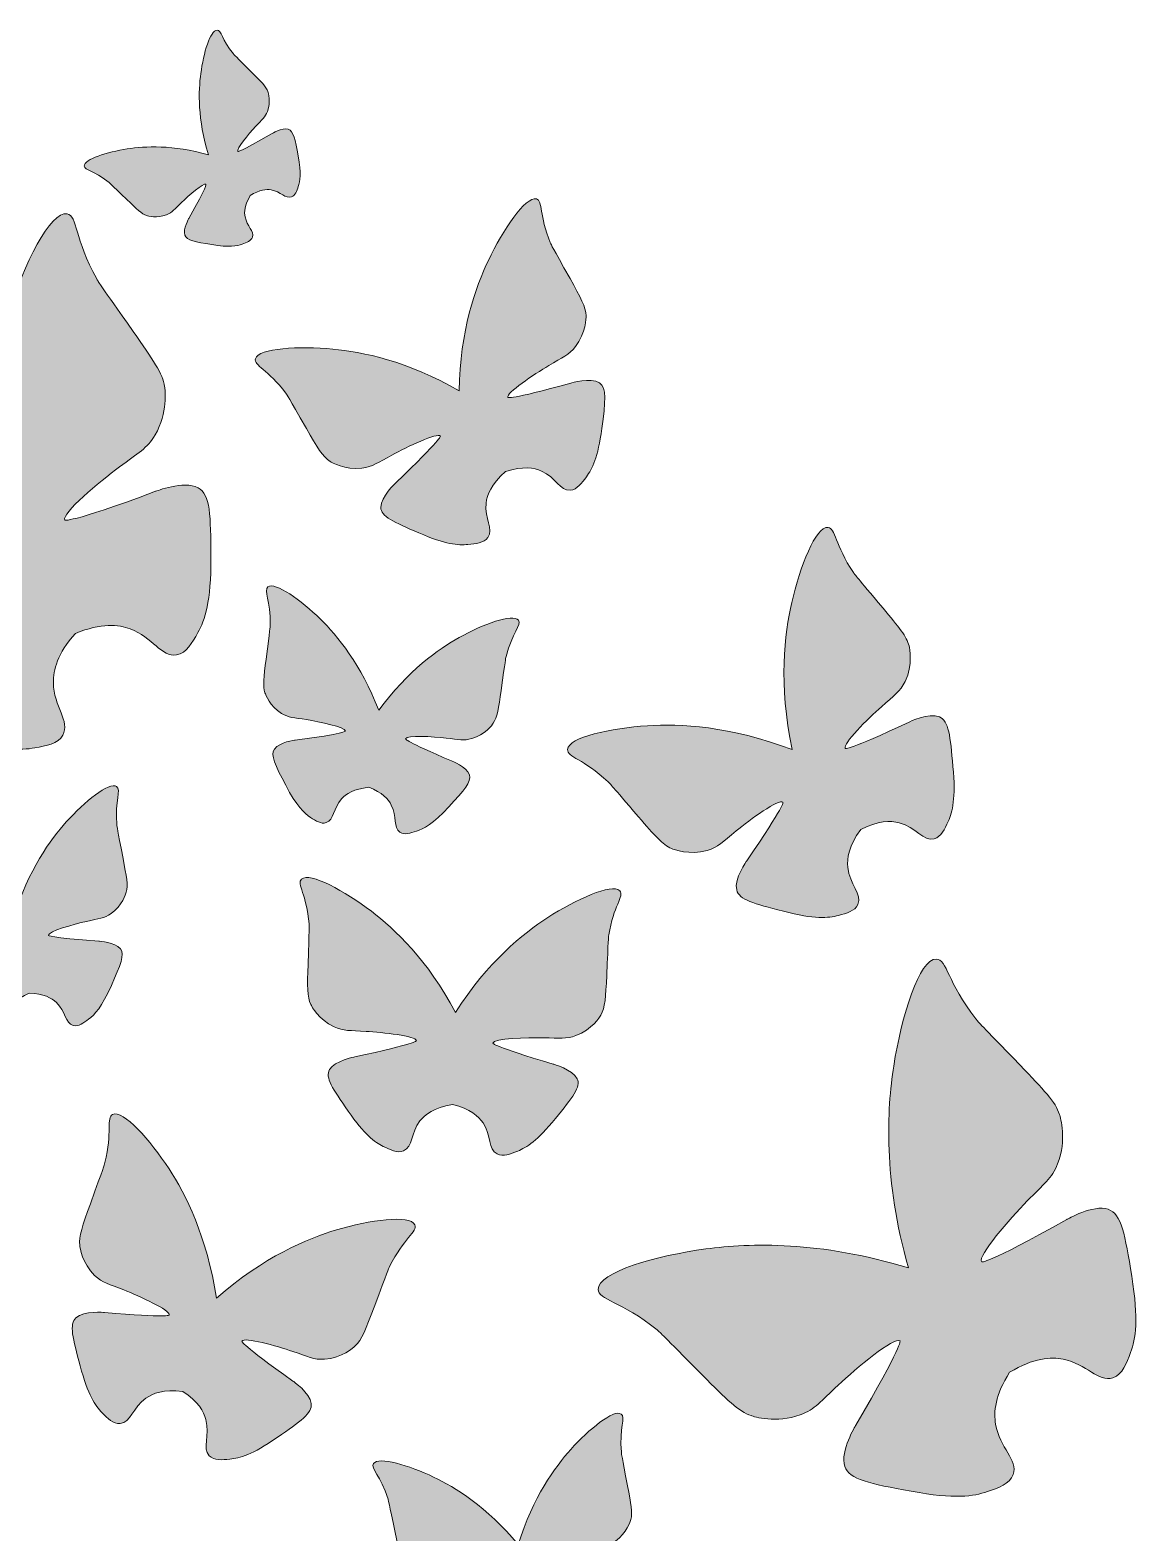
# Model space of a CAD drawing. Header units: inches. Extents: x 190 to 389, y 290 to 496.
# Drawn here: x 322.2 to 387.5, y 397.6 to 486.2 of the extents above; entities that cross this region are included whole.
import ezdxf

# ---------------------------------------------------------------- set-up
doc = ezdxf.new("R2010")
doc.units = ezdxf.units.IN
doc.header["$MEASUREMENT"] = 0
doc.layers.add('Layer 1', color=7, linetype='Continuous')

# ---------------------------------------------------------------- blocks, each defined once
blk = doc.blocks.new('block 5')
at = {"layer": 'Layer 1', "true_color": 0xfcbc38}
h = blk.add_hatch(color=40, dxfattribs=at)
h.dxf.hatch_style = 2
edge = h.paths.add_edge_path()
edge.add_spline(control_points=[(326.767, 477.293), (326.863, 477.217), (326.863, 477.212), (327.863, 476.244), (328.443, 475.683), (328.738, 475.401), (329.034, 475.309), (329.106, 475.286), (329.637, 475.13), (330.2, 475.352), (330.549, 475.49), (330.678, 475.681), (331.081, 476.071), (331.501, 476.477), (332.388, 477.261), (332.525, 477.15), (332.525, 477.15), (332.614, 477.079), (331.519, 475.132), (331.519, 475.132), (331.155, 474.511), (331.278, 474.153), (331.387, 473.837), (331.879, 473.756), (332.862, 473.596), (333.904, 473.425), (334.343, 473.506), (334.668, 473.623), (334.926, 473.716), (335.191, 473.812), (335.268, 474.04), (335.386, 474.39), (334.94, 474.661), (334.83, 475.223), (334.775, 475.505), (334.793, 475.92), (335.14, 476.487), (335.679, 476.835), (336.085, 476.868), (336.371, 476.82), (336.935, 476.725), (337.216, 476.28), (337.563, 476.405), (337.789, 476.487), (337.88, 476.754), (337.968, 477.014), (338.078, 477.341), (338.15, 477.782), (337.959, 478.82), (337.779, 479.8), (337.688, 480.29), (337.371, 480.392), (337.01, 480.508), (336.396, 480.132), (336.396, 480.132), (334.471, 478.998), (334.398, 479.086), (334.398, 479.086), (334.285, 479.221), (335.051, 480.123), (335.448, 480.551), (335.831, 480.963), (336.019, 481.095), (336.15, 481.446), (336.361, 482.014), (336.194, 482.541), (336.17, 482.613), (336.072, 482.907), (335.784, 483.197), (335.211, 483.765), (334.224, 484.745), (334.219, 484.745), (334.141, 484.841), (333.45, 485.686), (333.432, 486.235), (333.179, 486.237), (332.776, 486.241), (332.379, 484.861), (332.22, 483.682), (332.08, 482.64), (332.027, 480.989), (332.67, 478.888), (330.565, 479.482), (328.922, 479.397), (327.887, 479.236), (326.711, 479.054), (325.34, 478.63), (325.351, 478.227), (325.358, 477.974), (325.907, 477.967), (326.767, 477.293)], knot_values=[0, 0, 0, 0, 1, 1, 1, 2, 2, 2, 3, 3, 3, 4, 4, 4, 5, 5, 5, 6, 6, 6, 7, 7, 7, 8, 8, 8, 9, 9, 9, 10, 10, 10, 11, 11, 11, 12, 12, 12, 13, 13, 13, 14, 14, 14, 15, 15, 15, 16, 16, 16, 17, 17, 17, 18, 18, 18, 19, 19, 19, 20, 20, 20, 21, 21, 21, 22, 22, 22, 23, 23, 23, 24, 24, 24, 25, 25, 25, 26, 26, 26, 27, 27, 27, 28, 28, 28, 29, 29, 29, 30, 30, 30, 30], degree=3, periodic=1)
h = blk.add_hatch(color=40, dxfattribs=at)
h.dxf.hatch_style = 2
edge = h.paths.add_edge_path()
edge.add_spline(control_points=[(335.443, 466.867), (335.326, 466.466), (336.198, 466.236), (337.227, 464.835), (337.343, 464.678), (337.34, 464.67), (338.444, 462.753), (339.084, 461.641), (339.412, 461.08), (339.837, 460.817), (339.941, 460.753), (340.707, 460.294), (341.719, 460.417), (342.346, 460.493), (342.648, 460.741), (343.49, 461.191), (344.367, 461.659), (346.178, 462.533), (346.342, 462.304), (346.342, 462.304), (346.447, 462.157), (343.711, 459.545), (343.711, 459.545), (342.815, 458.716), (342.83, 458.106), (342.843, 457.567), (343.587, 457.244), (345.073, 456.598), (346.649, 455.913), (347.391, 455.864), (347.969, 455.917), (348.428, 455.96), (348.899, 456.004), (349.138, 456.33), (349.504, 456.831), (348.93, 457.436), (349.04, 458.36), (349.094, 458.824), (349.335, 459.468), (350.177, 460.217), (351.213, 460.546), (351.878, 460.436), (352.309, 460.245), (353.161, 459.87), (353.383, 459.061), (354, 459.118), (354.402, 459.155), (354.682, 459.537), (354.955, 459.909), (355.298, 460.377), (355.636, 461.039), (355.858, 462.744), (356.068, 464.352), (356.173, 465.155), (355.718, 465.443), (355.201, 465.77), (354.031, 465.427), (354.031, 465.427), (350.385, 464.421), (350.312, 464.587), (350.312, 464.587), (350.2, 464.844), (351.88, 465.95), (352.732, 466.462), (353.551, 466.954), (353.919, 467.086), (354.306, 467.584), (354.931, 468.389), (354.932, 469.283), (354.93, 469.405), (354.923, 469.904), (354.61, 470.475), (353.986, 471.595), (352.908, 473.527), (352.9, 473.529), (352.824, 473.709), (352.151, 475.311), (352.402, 476.178), (351.999, 476.283), (351.359, 476.45), (350.024, 474.448), (349.172, 472.663), (348.42, 471.086), (347.497, 468.52), (347.454, 464.969), (344.398, 466.743), (341.734, 467.268), (340.001, 467.432), (338.032, 467.618), (335.629, 467.501), (335.443, 466.867)], knot_values=[0, 0, 0, 0, 1, 1, 1, 2, 2, 2, 3, 3, 3, 4, 4, 4, 5, 5, 5, 6, 6, 6, 7, 7, 7, 8, 8, 8, 9, 9, 9, 10, 10, 10, 11, 11, 11, 12, 12, 12, 13, 13, 13, 14, 14, 14, 15, 15, 15, 16, 16, 16, 17, 17, 17, 18, 18, 18, 19, 19, 19, 20, 20, 20, 21, 21, 21, 22, 22, 22, 23, 23, 23, 24, 24, 24, 25, 25, 25, 26, 26, 26, 27, 27, 27, 28, 28, 28, 29, 29, 29, 30, 30, 30, 30], degree=3, periodic=1)
h = blk.add_hatch(color=40, dxfattribs=at)
h.dxf.hatch_style = 2
edge = h.paths.add_edge_path()
edge.add_spline(control_points=[(308.273, 460.637), (305.312, 460.704), (301.768, 460.261), (301.621, 459.271), (301.528, 458.647), (302.87, 458.391), (304.681, 456.365), (304.885, 456.137), (304.882, 456.124), (306.909, 453.318), (308.085, 451.69), (308.686, 450.869), (309.37, 450.515), (309.538, 450.428), (310.769, 449.813), (312.246, 450.112), (313.161, 450.297), (313.559, 450.709), (314.718, 451.489), (315.925, 452.3), (318.438, 453.834), (318.726, 453.503), (318.726, 453.503), (318.913, 453.289), (315.38, 448.999), (315.38, 448.999), (314.218, 447.635), (314.364, 446.704), (314.493, 445.883), (315.662, 445.471), (318, 444.648), (320.478, 443.775), (321.59, 443.781), (322.436, 443.927), (323.11, 444.043), (323.801, 444.161), (324.088, 444.686), (324.53, 445.491), (323.547, 446.352), (323.531, 447.776), (323.523, 448.497), (323.762, 449.483), (324.826, 450.672), (326.354, 451.307), (327.383, 451.19), (328.054, 450.946), (329.392, 450.458), (329.887, 449.255), (330.793, 449.41), (331.382, 449.511), (331.72, 450.125), (332.049, 450.724), (332.464, 451.476), (332.832, 452.525), (332.816, 455.153), (332.802, 457.631), (332.794, 458.87), (332.06, 459.26), (331.228, 459.702), (329.559, 459.05), (329.559, 459.05), (324.35, 457.111), (324.209, 457.357), (324.209, 457.357), (323.99, 457.738), (326.26, 459.612), (327.421, 460.488), (328.537, 461.329), (329.056, 461.571), (329.53, 462.375), (330.295, 463.673), (330.115, 465.038), (330.088, 465.225), (329.976, 465.987), (329.397, 466.824), (328.242, 468.466), (326.251, 471.298), (326.238, 471.3), (326.089, 471.567), (324.765, 473.94), (324.961, 475.292), (324.341, 475.408), (323.357, 475.593), (321.782, 472.387), (320.879, 469.567), (320.084, 467.083), (319.238, 463.078), (319.883, 457.675), (314.966, 460.068), (310.888, 460.577), (308.273, 460.637)], knot_values=[0, 0, 0, 0, 1, 1, 1, 2, 2, 2, 3, 3, 3, 4, 4, 4, 5, 5, 5, 6, 6, 6, 7, 7, 7, 8, 8, 8, 9, 9, 9, 10, 10, 10, 11, 11, 11, 12, 12, 12, 13, 13, 13, 14, 14, 14, 15, 15, 15, 16, 16, 16, 17, 17, 17, 18, 18, 18, 19, 19, 19, 20, 20, 20, 21, 21, 21, 22, 22, 22, 23, 23, 23, 24, 24, 24, 25, 25, 25, 26, 26, 26, 27, 27, 27, 28, 28, 28, 29, 29, 29, 30, 30, 30, 30], degree=3, periodic=1)
h = blk.add_hatch(color=40, dxfattribs=at)
h.dxf.hatch_style = 2
edge = h.paths.add_edge_path()
edge.add_spline(control_points=[(353.84, 443.834), (353.812, 443.378), (354.795, 443.276), (356.227, 441.926), (356.388, 441.775), (356.387, 441.766), (358.023, 439.866), (358.971, 438.764), (359.456, 438.209), (359.971, 437.996), (360.097, 437.944), (361.024, 437.576), (362.071, 437.883), (362.719, 438.073), (362.981, 438.395), (363.769, 439.029), (364.59, 439.689), (366.308, 440.951), (366.536, 440.73), (366.536, 440.73), (366.684, 440.587), (364.401, 437.273), (364.401, 437.273), (363.647, 436.218), (363.809, 435.555), (363.953, 434.971), (364.822, 434.746), (366.559, 434.297), (368.402, 433.82), (369.203, 433.893), (369.805, 434.051), (370.283, 434.176), (370.775, 434.304), (370.95, 434.7), (371.219, 435.309), (370.462, 435.869), (370.357, 436.895), (370.304, 437.409), (370.404, 438.152), (371.121, 439.113), (372.144, 439.649), (372.878, 439.642), (373.383, 439.509), (374.38, 439.245), (374.81, 438.403), (375.454, 438.57), (375.873, 438.68), (376.079, 439.144), (376.279, 439.596), (376.531, 440.164), (376.732, 440.944), (376.559, 442.838), (376.395, 444.626), (376.313, 445.519), (375.759, 445.755), (375.132, 446.022), (373.968, 445.448), (373.968, 445.448), (370.33, 443.728), (370.213, 443.896), (370.213, 443.897), (370.032, 444.158), (371.554, 445.65), (372.337, 446.354), (373.09, 447.03), (373.45, 447.236), (373.742, 447.845), (374.213, 448.83), (373.999, 449.803), (373.968, 449.936), (373.841, 450.479), (373.371, 451.046), (372.436, 452.16), (370.825, 454.08), (370.815, 454.081), (370.692, 454.264), (369.59, 455.894), (369.647, 456.882), (369.193, 456.927), (368.472, 456.999), (367.533, 454.59), (367.056, 452.499), (366.635, 450.652), (366.27, 447.699), (367.079, 443.823), (363.4, 445.233), (360.439, 445.348), (358.554, 445.23), (356.414, 445.096), (353.885, 444.557), (353.84, 443.834)], knot_values=[0, 0, 0, 0, 1, 1, 1, 2, 2, 2, 3, 3, 3, 4, 4, 4, 5, 5, 5, 6, 6, 6, 7, 7, 7, 8, 8, 8, 9, 9, 9, 10, 10, 10, 11, 11, 11, 12, 12, 12, 13, 13, 13, 14, 14, 14, 15, 15, 15, 16, 16, 16, 17, 17, 17, 18, 18, 18, 19, 19, 19, 20, 20, 20, 21, 21, 21, 22, 22, 22, 23, 23, 23, 24, 24, 24, 25, 25, 25, 26, 26, 26, 27, 27, 27, 28, 28, 28, 29, 29, 29, 30, 30, 30, 30], degree=3, periodic=1)
h = blk.add_hatch(color=40, dxfattribs=at)
h.dxf.hatch_style = 2
edge = h.paths.add_edge_path()
edge.add_spline(control_points=[(336.004, 447.167), (336.038, 447.072), (336.293, 446.382), (336.978, 445.959), (337.402, 445.698), (337.708, 445.713), (338.445, 445.593), (339.212, 445.469), (340.752, 445.149), (340.743, 444.915), (340.743, 444.914), (340.738, 444.763), (337.793, 444.381), (337.793, 444.381), (336.842, 444.273), (336.559, 443.857), (336.309, 443.49), (336.615, 442.902), (337.226, 441.728), (337.873, 440.482), (338.309, 440.079), (338.692, 439.826), (338.997, 439.625), (339.309, 439.419), (339.613, 439.519), (340.08, 439.671), (340.014, 440.363), (340.524, 440.927), (340.78, 441.21), (341.238, 441.521), (342.118, 441.602), (342.917, 441.305), (343.276, 440.899), (343.451, 440.556), (343.799, 439.88), (343.549, 439.228), (343.958, 438.957), (344.225, 438.781), (344.581, 438.897), (344.928, 439.011), (345.364, 439.153), (345.891, 439.427), (346.845, 440.457), (347.744, 441.429), (348.194, 441.914), (348.05, 442.335), (347.887, 442.811), (346.998, 443.166), (346.998, 443.166), (344.26, 444.313), (344.294, 444.46), (344.294, 444.46), (344.348, 444.689), (345.918, 444.59), (346.69, 444.507), (347.432, 444.428), (347.723, 444.333), (348.201, 444.473), (348.974, 444.7), (349.402, 445.297), (349.46, 445.38), (349.695, 445.718), (349.774, 446.256), (349.924, 447.318), (350.182, 449.149), (350.178, 449.154), (350.217, 449.313), (350.568, 450.722), (351.138, 451.177), (350.939, 451.449), (350.623, 451.88), (348.838, 451.206), (347.456, 450.436), (346.235, 449.756), (344.435, 448.499), (342.708, 446.143), (341.666, 448.857), (340.268, 450.538), (339.274, 451.514), (338.144, 452.621), (336.601, 453.743), (336.181, 453.411), (335.918, 453.201), (336.347, 452.611), (336.313, 451.16), (336.309, 450.997), (336.304, 450.993), (336.069, 449.158), (335.932, 448.095), (335.867, 447.555), (336.004, 447.167)], knot_values=[0, 0, 0, 0, 1, 1, 1, 2, 2, 2, 3, 3, 3, 4, 4, 4, 5, 5, 5, 6, 6, 6, 7, 7, 7, 8, 8, 8, 9, 9, 9, 10, 10, 10, 11, 11, 11, 12, 12, 12, 13, 13, 13, 14, 14, 14, 15, 15, 15, 16, 16, 16, 17, 17, 17, 18, 18, 18, 19, 19, 19, 20, 20, 20, 21, 21, 21, 22, 22, 22, 23, 23, 23, 24, 24, 24, 25, 25, 25, 26, 26, 26, 27, 27, 27, 28, 28, 28, 29, 29, 29, 30, 30, 30, 30], degree=3, periodic=1)
h = blk.add_hatch(color=40, dxfattribs=at)
h.dxf.hatch_style = 2
edge = h.paths.add_edge_path()
edge.add_spline(control_points=[(327.261, 441.644), (326.822, 441.95), (325.352, 440.734), (324.294, 439.558), (323.359, 438.519), (322.064, 436.746), (321.193, 433.958), (319.328, 436.187), (317.461, 437.325), (316.204, 437.926), (314.777, 438.608), (312.953, 439.169), (312.664, 438.719), (312.483, 438.435), (313.08, 438.016), (313.518, 436.632), (313.567, 436.476), (313.563, 436.47), (313.935, 434.659), (314.151, 433.608), (314.264, 433.077), (314.52, 432.754), (314.582, 432.675), (315.047, 432.105), (315.833, 431.927), (316.319, 431.817), (316.603, 431.931), (317.339, 432.056), (318.104, 432.187), (319.665, 432.383), (319.733, 432.159), (319.733, 432.159), (319.777, 432.014), (317.115, 430.698), (317.115, 430.698), (316.25, 430.288), (316.117, 429.803), (316, 429.374), (316.479, 428.918), (317.438, 428.004), (318.454, 427.036), (318.997, 426.795), (319.441, 426.68), (319.794, 426.589), (320.157, 426.495), (320.412, 426.688), (320.804, 426.983), (320.518, 427.616), (320.818, 428.316), (320.969, 428.666), (321.3, 429.109), (322.107, 429.471), (322.959, 429.449), (323.43, 429.181), (323.707, 428.913), (324.255, 428.386), (324.23, 427.688), (324.705, 427.565), (325.014, 427.485), (325.313, 427.71), (325.605, 427.929), (325.972, 428.205), (326.381, 428.635), (326.95, 429.919), (327.486, 431.13), (327.754, 431.735), (327.482, 432.086), (327.173, 432.483), (326.217, 432.531), (326.217, 432.531), (323.255, 432.729), (323.24, 432.88), (323.24, 432.88), (323.217, 433.113), (324.733, 433.529), (325.491, 433.701), (326.219, 433.866), (326.525, 433.87), (326.932, 434.158), (327.589, 434.623), (327.801, 435.327), (327.828, 435.424), (327.941, 435.819), (327.842, 436.354), (327.64, 437.407), (327.291, 439.224), (327.285, 439.227), (327.271, 439.39), (327.146, 440.837), (327.538, 441.452), (327.261, 441.644)], knot_values=[0, 0, 0, 0, 1, 1, 1, 2, 2, 2, 3, 3, 3, 4, 4, 4, 5, 5, 5, 6, 6, 6, 7, 7, 7, 8, 8, 8, 9, 9, 9, 10, 10, 10, 11, 11, 11, 12, 12, 12, 13, 13, 13, 14, 14, 14, 15, 15, 15, 16, 16, 16, 17, 17, 17, 18, 18, 18, 19, 19, 19, 20, 20, 20, 21, 21, 21, 22, 22, 22, 23, 23, 23, 24, 24, 24, 25, 25, 25, 26, 26, 26, 27, 27, 27, 28, 28, 28, 29, 29, 29, 30, 30, 30, 30], degree=3, periodic=1)
h = blk.add_hatch(color=40, dxfattribs=at)
h.dxf.hatch_style = 2
edge = h.paths.add_edge_path()
edge.add_spline(control_points=[(352.435, 426.841), (353.376, 426.828), (353.753, 426.747), (354.335, 426.966), (355.276, 427.318), (355.74, 428.071), (355.803, 428.175), (356.055, 428.599), (356.089, 429.242), (356.147, 430.512), (356.247, 432.701), (356.24, 432.707), (356.27, 432.898), (356.537, 434.599), (357.197, 435.2), (356.914, 435.498), (356.464, 435.972), (354.308, 434.981), (352.668, 433.921), (351.22, 432.984), (349.117, 431.303), (347.239, 428.333), (345.6, 431.42), (343.64, 433.251), (342.273, 434.292), (340.721, 435.475), (338.647, 436.629), (338.162, 436.191), (337.857, 435.915), (338.468, 435.266), (338.603, 433.549), (338.618, 433.356), (338.612, 433.351), (338.542, 431.161), (338.502, 429.891), (338.486, 429.246), (338.706, 428.804), (338.759, 428.695), (339.164, 427.91), (340.075, 427.486), (340.639, 427.224), (341.021, 427.275), (341.96, 427.215), (342.937, 427.153), (344.908, 426.945), (344.926, 426.667), (344.926, 426.667), (344.938, 426.488), (341.291, 425.713), (341.291, 425.713), (340.111, 425.482), (339.807, 424.959), (339.539, 424.499), (339.994, 423.839), (340.904, 422.52), (341.869, 421.122), (342.465, 420.693), (342.977, 420.437), (343.384, 420.234), (343.801, 420.025), (344.17, 420.176), (344.737, 420.407), (344.569, 421.216), (345.141, 421.938), (345.427, 422.3), (345.962, 422.717), (347.057, 422.91), (348.095, 422.647), (348.595, 422.207), (348.857, 421.822), (349.376, 421.062), (349.143, 420.265), (349.689, 419.991), (350.045, 419.813), (350.478, 419.989), (350.899, 420.161), (351.429, 420.376), (352.056, 420.758), (353.126, 422.078), (354.135, 423.324), (354.64, 423.946), (354.408, 424.426), (354.145, 424.97), (352.986, 425.291), (352.986, 425.291), (349.41, 426.344), (349.436, 426.521), (349.436, 426.521), (349.475, 426.797), (351.456, 426.853), (352.435, 426.841)], knot_values=[0, 0, 0, 0, 1, 1, 1, 2, 2, 2, 3, 3, 3, 4, 4, 4, 5, 5, 5, 6, 6, 6, 7, 7, 7, 8, 8, 8, 9, 9, 9, 10, 10, 10, 11, 11, 11, 12, 12, 12, 13, 13, 13, 14, 14, 14, 15, 15, 15, 16, 16, 16, 17, 17, 17, 18, 18, 18, 19, 19, 19, 20, 20, 20, 21, 21, 21, 22, 22, 22, 23, 23, 23, 24, 24, 24, 25, 25, 25, 26, 26, 26, 27, 27, 27, 28, 28, 28, 29, 29, 29, 30, 30, 30, 30], degree=3, periodic=1)
h = blk.add_hatch(color=40, dxfattribs=at)
h.dxf.hatch_style = 2
edge = h.paths.add_edge_path()
edge.add_spline(control_points=[(375.578, 431.48), (374.577, 431.509), (373.519, 428.098), (373.065, 425.172), (372.666, 422.595), (372.452, 418.507), (373.929, 413.27), (368.699, 414.87), (364.592, 414.739), (361.999, 414.392), (359.064, 413.999), (355.631, 413.011), (355.64, 412.009), (355.646, 411.379), (357.011, 411.334), (359.115, 409.614), (359.352, 409.42), (359.351, 409.408), (361.789, 406.95), (363.203, 405.525), (363.925, 404.807), (364.655, 404.564), (364.834, 404.504), (366.146, 404.087), (367.559, 404.612), (368.434, 404.937), (368.763, 405.406), (369.787, 406.357), (370.853, 407.346), (373.097, 409.251), (373.434, 408.969), (373.434, 408.969), (373.651, 408.787), (370.828, 403.999), (370.828, 403.999), (369.892, 402.471), (370.181, 401.574), (370.436, 400.783), (371.654, 400.558), (374.092, 400.108), (376.676, 399.631), (377.773, 399.81), (378.587, 400.085), (379.234, 400.304), (379.898, 400.529), (380.101, 401.092), (380.412, 401.956), (379.307, 402.654), (379.07, 404.058), (378.95, 404.768), (379.033, 405.78), (379.899, 407.12), (381.31, 407.984), (382.345, 408.029), (383.045, 407.892), (384.443, 407.618), (385.119, 406.506), (385.99, 406.8), (386.556, 406.991), (386.795, 407.651), (387.027, 408.293), (387.319, 409.101), (387.52, 410.194), (387.096, 412.788), (386.697, 415.234), (386.497, 416.457), (385.711, 416.728), (384.821, 417.035), (383.274, 416.131), (383.274, 416.131), (378.429, 413.407), (378.251, 413.628), (378.251, 413.628), (377.976, 413.97), (379.928, 416.174), (380.938, 417.219), (381.91, 418.224), (382.385, 418.544), (382.728, 419.411), (383.283, 420.813), (382.892, 422.133), (382.836, 422.314), (382.608, 423.049), (381.905, 423.785), (380.51, 425.228), (378.103, 427.717), (378.09, 427.716), (377.902, 427.957), (376.225, 430.096), (376.208, 431.462), (375.578, 431.48)], knot_values=[0, 0, 0, 0, 1, 1, 1, 2, 2, 2, 3, 3, 3, 4, 4, 4, 5, 5, 5, 6, 6, 6, 7, 7, 7, 8, 8, 8, 9, 9, 9, 10, 10, 10, 11, 11, 11, 12, 12, 12, 13, 13, 13, 14, 14, 14, 15, 15, 15, 16, 16, 16, 17, 17, 17, 18, 18, 18, 19, 19, 19, 20, 20, 20, 21, 21, 21, 22, 22, 22, 23, 23, 23, 24, 24, 24, 25, 25, 25, 26, 26, 26, 27, 27, 27, 28, 28, 28, 29, 29, 29, 30, 30, 30, 30], degree=3, periodic=1)
h = blk.add_hatch(color=40, dxfattribs=at)
h.dxf.hatch_style = 2
edge = h.paths.add_edge_path()
edge.add_spline(control_points=[(330.347, 419.104), (329.247, 420.792), (327.637, 422.613), (327.024, 422.314), (326.638, 422.127), (327.01, 421.275), (326.568, 419.48), (326.519, 419.277), (326.511, 419.274), (325.713, 417.058), (325.251, 415.773), (325.021, 415.119), (325.085, 414.6), (325.101, 414.472), (325.228, 413.544), (325.964, 412.83), (326.419, 412.388), (326.803, 412.322), (327.687, 411.971), (328.606, 411.605), (330.433, 410.784), (330.357, 410.494), (330.357, 410.494), (330.309, 410.307), (326.543, 410.642), (326.543, 410.642), (325.33, 410.771), (324.864, 410.331), (324.452, 409.943), (324.67, 409.129), (325.106, 407.5), (325.569, 405.773), (325.999, 405.151), (326.406, 404.732), (326.73, 404.399), (327.062, 404.056), (327.467, 404.096), (328.089, 404.157), (328.198, 405.036), (328.988, 405.596), (329.384, 405.877), (330.038, 406.139), (331.155, 405.997), (332.067, 405.408), (332.401, 404.804), (332.525, 404.33), (332.771, 403.393), (332.281, 402.651), (332.715, 402.202), (332.999, 401.91), (333.473, 401.956), (333.936, 402.001), (334.518, 402.058), (335.248, 402.254), (336.717, 403.272), (338.103, 404.233), (338.796, 404.713), (338.733, 405.275), (338.661, 405.912), (337.654, 406.598), (337.654, 406.598), (334.564, 408.778), (334.648, 408.952), (334.648, 408.952), (334.778, 409.221), (336.703, 408.667), (337.64, 408.351), (338.541, 408.048), (338.876, 407.849), (339.51, 407.892), (340.533, 407.961), (341.23, 408.587), (341.324, 408.674), (341.709, 409.029), (341.956, 409.676), (342.435, 410.955), (343.26, 413.161), (343.256, 413.169), (343.349, 413.355), (344.172, 415.011), (345.007, 415.42), (344.834, 415.812), (344.559, 416.436), (342.154, 416.089), (340.224, 415.512), (338.518, 415.003), (335.934, 413.936), (333.139, 411.481), (332.59, 415.142), (331.315, 417.618), (330.347, 419.104)], knot_values=[0, 0, 0, 0, 1, 1, 1, 2, 2, 2, 3, 3, 3, 4, 4, 4, 5, 5, 5, 6, 6, 6, 7, 7, 7, 8, 8, 8, 9, 9, 9, 10, 10, 10, 11, 11, 11, 12, 12, 12, 13, 13, 13, 14, 14, 14, 15, 15, 15, 16, 16, 16, 17, 17, 17, 18, 18, 18, 19, 19, 19, 20, 20, 20, 21, 21, 21, 22, 22, 22, 23, 23, 23, 24, 24, 24, 25, 25, 25, 26, 26, 26, 27, 27, 27, 28, 28, 28, 29, 29, 29, 30, 30, 30, 30], degree=3, periodic=1)
h = blk.add_hatch(color=40, dxfattribs=at)
h.dxf.hatch_style = 2
edge = h.paths.add_edge_path()
edge.add_spline(control_points=[(355.231, 396.717), (355.959, 396.882), (356.265, 396.886), (356.672, 397.174), (357.329, 397.639), (357.541, 398.343), (357.568, 398.44), (357.681, 398.836), (357.582, 399.37), (357.38, 400.423), (357.031, 402.24), (357.025, 402.243), (357.011, 402.406), (356.886, 403.853), (357.278, 404.468), (357.001, 404.66), (356.562, 404.966), (355.092, 403.75), (354.034, 402.574), (353.099, 401.535), (351.804, 399.762), (350.933, 396.974), (349.068, 399.204), (347.201, 400.341), (345.944, 400.942), (344.517, 401.624), (342.693, 402.185), (342.404, 401.735), (342.222, 401.451), (342.82, 401.032), (343.258, 399.648), (343.307, 399.492), (343.303, 399.487), (343.675, 397.675), (343.891, 396.625), (344.004, 396.093), (344.26, 395.77), (344.323, 395.691), (344.787, 395.121), (345.573, 394.943), (346.059, 394.833), (346.343, 394.947), (347.079, 395.072), (347.844, 395.203), (349.405, 395.399), (349.473, 395.175), (349.473, 395.175), (349.517, 395.03), (346.855, 393.714), (346.855, 393.714), (345.99, 393.304), (345.857, 392.819), (345.74, 392.39), (346.219, 391.934), (347.178, 391.02), (348.194, 390.052), (348.737, 389.811), (349.181, 389.696), (349.534, 389.605), (349.897, 389.511), (350.152, 389.704), (350.544, 390), (350.258, 390.633), (350.558, 391.332), (350.709, 391.682), (351.04, 392.125), (351.847, 392.487), (352.699, 392.465), (353.17, 392.197), (353.447, 391.93), (353.995, 391.402), (353.97, 390.704), (354.445, 390.581), (354.754, 390.501), (355.053, 390.726), (355.345, 390.945), (355.712, 391.221), (356.121, 391.652), (356.689, 392.935), (357.226, 394.146), (357.494, 394.751), (357.222, 395.102), (356.913, 395.499), (355.957, 395.547), (355.957, 395.547), (352.994, 395.745), (352.98, 395.896), (352.98, 395.896), (352.957, 396.129), (354.474, 396.545), (355.231, 396.717)], knot_values=[0, 0, 0, 0, 1, 1, 1, 2, 2, 2, 3, 3, 3, 4, 4, 4, 5, 5, 5, 6, 6, 6, 7, 7, 7, 8, 8, 8, 9, 9, 9, 10, 10, 10, 11, 11, 11, 12, 12, 12, 13, 13, 13, 14, 14, 14, 15, 15, 15, 16, 16, 16, 17, 17, 17, 18, 18, 18, 19, 19, 19, 20, 20, 20, 21, 21, 21, 22, 22, 22, 23, 23, 23, 24, 24, 24, 25, 25, 25, 26, 26, 26, 27, 27, 27, 28, 28, 28, 29, 29, 29, 30, 30, 30, 30], degree=3, periodic=1)
at = {"layer": 'Layer 1', "lineweight": 0}
for points in [[(326.767, 477.293), (326.863, 477.217), (326.863, 477.212), (327.863, 476.244), (328.443, 475.683), (328.738, 475.401), (329.034, 475.309), (329.106, 475.286), (329.637, 475.13), (330.2, 475.352), (330.549, 475.49), (330.678, 475.681), (331.081, 476.071), (331.501, 476.477), (332.388, 477.261), (332.525, 477.15), (332.525, 477.15), (332.614, 477.079), (331.519, 475.132), (331.519, 475.132), (331.155, 474.511), (331.278, 474.153), (331.387, 473.837), (331.879, 473.756), (332.862, 473.596), (333.904, 473.425), (334.343, 473.506), (334.668, 473.623), (334.926, 473.716), (335.191, 473.812), (335.268, 474.04), (335.386, 474.39), (334.94, 474.661), (334.83, 475.223), (334.775, 475.505), (334.793, 475.92), (335.14, 476.487), (335.679, 476.835), (336.085, 476.868), (336.371, 476.82), (336.935, 476.725), (337.216, 476.28), (337.563, 476.405), (337.789, 476.487), (337.88, 476.754), (337.968, 477.014), (338.078, 477.341), (338.15, 477.782), (337.959, 478.82), (337.779, 479.8), (337.688, 480.29), (337.371, 480.392), (337.01, 480.508), (336.396, 480.132), (336.396, 480.132), (334.471, 478.998), (334.398, 479.086), (334.398, 479.086), (334.285, 479.221), (335.051, 480.123), (335.448, 480.551), (335.831, 480.963), (336.019, 481.095), (336.15, 481.446), (336.361, 482.014), (336.194, 482.541), (336.17, 482.613), (336.072, 482.907), (335.784, 483.197), (335.211, 483.765), (334.224, 484.745), (334.219, 484.745), (334.141, 484.841), (333.45, 485.686), (333.432, 486.235), (333.179, 486.237), (332.776, 486.241), (332.379, 484.861), (332.22, 483.682), (332.08, 482.64), (332.027, 480.989), (332.67, 478.888), (330.565, 479.482), (328.922, 479.397), (327.887, 479.236), (326.711, 479.054), (325.34, 478.63), (325.351, 478.227), (325.358, 477.974), (325.907, 477.967), (326.767, 477.293)], [(335.443, 466.867), (335.326, 466.466), (336.198, 466.236), (337.227, 464.835), (337.343, 464.678), (337.34, 464.67), (338.444, 462.753), (339.084, 461.641), (339.412, 461.08), (339.837, 460.817), (339.941, 460.753), (340.707, 460.294), (341.719, 460.417), (342.346, 460.493), (342.648, 460.741), (343.49, 461.191), (344.367, 461.659), (346.178, 462.533), (346.342, 462.304), (346.342, 462.304), (346.447, 462.157), (343.711, 459.545), (343.711, 459.545), (342.815, 458.716), (342.83, 458.106), (342.843, 457.567), (343.587, 457.244), (345.073, 456.598), (346.649, 455.913), (347.391, 455.864), (347.969, 455.917), (348.428, 455.96), (348.899, 456.004), (349.138, 456.33), (349.504, 456.831), (348.93, 457.436), (349.04, 458.36), (349.094, 458.824), (349.335, 459.468), (350.177, 460.217), (351.213, 460.546), (351.878, 460.436), (352.309, 460.245), (353.161, 459.87), (353.383, 459.061), (354, 459.118), (354.402, 459.155), (354.682, 459.537), (354.955, 459.909), (355.298, 460.377), (355.636, 461.039), (355.858, 462.744), (356.068, 464.352), (356.173, 465.155), (355.718, 465.443), (355.201, 465.77), (354.031, 465.427), (354.031, 465.427), (350.385, 464.421), (350.312, 464.587), (350.312, 464.587), (350.2, 464.844), (351.88, 465.95), (352.732, 466.462), (353.551, 466.954), (353.919, 467.086), (354.306, 467.584), (354.931, 468.389), (354.932, 469.283), (354.93, 469.405), (354.923, 469.904), (354.61, 470.475), (353.986, 471.595), (352.908, 473.527), (352.9, 473.529), (352.824, 473.709), (352.151, 475.311), (352.402, 476.178), (351.999, 476.283), (351.359, 476.45), (350.024, 474.448), (349.172, 472.663), (348.42, 471.086), (347.497, 468.52), (347.454, 464.969), (344.398, 466.743), (341.734, 467.268), (340.001, 467.432), (338.032, 467.618), (335.629, 467.501), (335.443, 466.867)], [(308.273, 460.637), (305.312, 460.704), (301.768, 460.261), (301.621, 459.271), (301.528, 458.647), (302.87, 458.391), (304.681, 456.365), (304.885, 456.137), (304.882, 456.124), (306.909, 453.318), (308.085, 451.69), (308.686, 450.869), (309.37, 450.515), (309.538, 450.428), (310.769, 449.813), (312.246, 450.112), (313.161, 450.297), (313.559, 450.709), (314.718, 451.489), (315.925, 452.3), (318.438, 453.834), (318.726, 453.503), (318.726, 453.503), (318.913, 453.289), (315.38, 448.999), (315.38, 448.999), (314.218, 447.635), (314.364, 446.704), (314.493, 445.883), (315.662, 445.471), (318, 444.648), (320.478, 443.775), (321.59, 443.781), (322.436, 443.927), (323.11, 444.043), (323.801, 444.161), (324.088, 444.686), (324.53, 445.491), (323.547, 446.352), (323.531, 447.776), (323.523, 448.497), (323.762, 449.483), (324.826, 450.672), (326.354, 451.307), (327.383, 451.19), (328.054, 450.946), (329.392, 450.458), (329.887, 449.255), (330.793, 449.41), (331.382, 449.511), (331.72, 450.125), (332.049, 450.724), (332.464, 451.476), (332.832, 452.525), (332.816, 455.153), (332.802, 457.631), (332.794, 458.87), (332.06, 459.26), (331.228, 459.702), (329.559, 459.05), (329.559, 459.05), (324.35, 457.111), (324.209, 457.357), (324.209, 457.357), (323.99, 457.738), (326.26, 459.612), (327.421, 460.488), (328.537, 461.329), (329.056, 461.571), (329.53, 462.375), (330.295, 463.673), (330.115, 465.038), (330.088, 465.225), (329.976, 465.987), (329.397, 466.824), (328.242, 468.466), (326.251, 471.298), (326.238, 471.3), (326.089, 471.567), (324.765, 473.94), (324.961, 475.292), (324.341, 475.408), (323.357, 475.593), (321.782, 472.387), (320.879, 469.567), (320.084, 467.083), (319.238, 463.078), (319.883, 457.675), (314.966, 460.068), (310.888, 460.577), (308.273, 460.637)], [(353.84, 443.834), (353.812, 443.378), (354.795, 443.276), (356.227, 441.926), (356.388, 441.775), (356.387, 441.766), (358.023, 439.866), (358.971, 438.764), (359.456, 438.209), (359.971, 437.996), (360.097, 437.944), (361.024, 437.576), (362.071, 437.883), (362.719, 438.073), (362.981, 438.395), (363.769, 439.029), (364.59, 439.689), (366.308, 440.951), (366.536, 440.73), (366.536, 440.73), (366.684, 440.587), (364.401, 437.273), (364.401, 437.273), (363.647, 436.218), (363.809, 435.555), (363.953, 434.971), (364.822, 434.746), (366.559, 434.297), (368.402, 433.82), (369.203, 433.893), (369.805, 434.051), (370.283, 434.176), (370.775, 434.304), (370.95, 434.7), (371.219, 435.309), (370.462, 435.869), (370.357, 436.895), (370.304, 437.409), (370.404, 438.152), (371.121, 439.113), (372.144, 439.649), (372.878, 439.642), (373.383, 439.509), (374.38, 439.245), (374.81, 438.403), (375.454, 438.57), (375.873, 438.68), (376.079, 439.144), (376.279, 439.596), (376.531, 440.164), (376.732, 440.944), (376.559, 442.838), (376.395, 444.626), (376.313, 445.519), (375.759, 445.755), (375.132, 446.022), (373.968, 445.448), (373.968, 445.448), (370.33, 443.728), (370.213, 443.896), (370.213, 443.897), (370.032, 444.158), (371.554, 445.65), (372.337, 446.354), (373.09, 447.03), (373.45, 447.236), (373.742, 447.845), (374.213, 448.83), (373.999, 449.803), (373.968, 449.936), (373.841, 450.479), (373.371, 451.046), (372.436, 452.16), (370.825, 454.08), (370.815, 454.081), (370.692, 454.264), (369.59, 455.894), (369.647, 456.882), (369.193, 456.927), (368.472, 456.999), (367.533, 454.59), (367.056, 452.499), (366.635, 450.652), (366.27, 447.699), (367.079, 443.823), (363.4, 445.233), (360.439, 445.348), (358.554, 445.23), (356.414, 445.096), (353.885, 444.557), (353.84, 443.834)], [(336.004, 447.167), (336.038, 447.072), (336.293, 446.382), (336.978, 445.959), (337.402, 445.698), (337.708, 445.713), (338.445, 445.593), (339.212, 445.469), (340.752, 445.149), (340.743, 444.915), (340.743, 444.914), (340.738, 444.763), (337.793, 444.381), (337.793, 444.381), (336.842, 444.273), (336.559, 443.857), (336.309, 443.49), (336.615, 442.902), (337.226, 441.728), (337.873, 440.482), (338.309, 440.079), (338.692, 439.826), (338.997, 439.625), (339.309, 439.419), (339.613, 439.519), (340.08, 439.671), (340.014, 440.363), (340.524, 440.927), (340.78, 441.21), (341.238, 441.521), (342.118, 441.602), (342.917, 441.305), (343.276, 440.899), (343.451, 440.556), (343.799, 439.88), (343.549, 439.228), (343.958, 438.957), (344.225, 438.781), (344.581, 438.897), (344.928, 439.011), (345.364, 439.153), (345.891, 439.427), (346.845, 440.457), (347.744, 441.429), (348.194, 441.914), (348.05, 442.335), (347.887, 442.811), (346.998, 443.166), (346.998, 443.166), (344.26, 444.313), (344.294, 444.46), (344.294, 444.46), (344.348, 444.689), (345.918, 444.59), (346.69, 444.507), (347.432, 444.428), (347.723, 444.333), (348.201, 444.473), (348.974, 444.7), (349.402, 445.297), (349.46, 445.38), (349.695, 445.718), (349.774, 446.256), (349.924, 447.318), (350.182, 449.149), (350.178, 449.154), (350.217, 449.313), (350.568, 450.722), (351.138, 451.177), (350.939, 451.449), (350.623, 451.88), (348.838, 451.206), (347.456, 450.436), (346.235, 449.756), (344.435, 448.499), (342.708, 446.143), (341.666, 448.857), (340.268, 450.538), (339.274, 451.514), (338.144, 452.621), (336.601, 453.743), (336.181, 453.411), (335.918, 453.201), (336.347, 452.611), (336.313, 451.16), (336.309, 450.997), (336.304, 450.993), (336.069, 449.158), (335.932, 448.095), (335.867, 447.555), (336.004, 447.167)], [(327.261, 441.644), (326.822, 441.95), (325.352, 440.734), (324.294, 439.558), (323.359, 438.519), (322.064, 436.746), (321.193, 433.958), (319.328, 436.187), (317.461, 437.325), (316.204, 437.926), (314.777, 438.608), (312.953, 439.169), (312.664, 438.719), (312.483, 438.435), (313.08, 438.016), (313.518, 436.632), (313.567, 436.476), (313.563, 436.47), (313.935, 434.659), (314.151, 433.608), (314.264, 433.077), (314.52, 432.754), (314.582, 432.675), (315.047, 432.105), (315.833, 431.927), (316.319, 431.817), (316.603, 431.931), (317.339, 432.056), (318.104, 432.187), (319.665, 432.383), (319.733, 432.159), (319.733, 432.159), (319.777, 432.014), (317.115, 430.698), (317.115, 430.698), (316.25, 430.288), (316.117, 429.803), (316, 429.374), (316.479, 428.918), (317.438, 428.004), (318.454, 427.036), (318.997, 426.795), (319.441, 426.68), (319.794, 426.589), (320.157, 426.495), (320.412, 426.688), (320.804, 426.983), (320.518, 427.616), (320.818, 428.316), (320.969, 428.666), (321.3, 429.109), (322.107, 429.471), (322.959, 429.449), (323.43, 429.181), (323.707, 428.913), (324.255, 428.386), (324.23, 427.688), (324.705, 427.565), (325.014, 427.485), (325.313, 427.71), (325.605, 427.929), (325.972, 428.205), (326.381, 428.635), (326.95, 429.919), (327.486, 431.13), (327.754, 431.735), (327.482, 432.086), (327.173, 432.483), (326.217, 432.531), (326.217, 432.531), (323.255, 432.729), (323.24, 432.88), (323.24, 432.88), (323.217, 433.113), (324.733, 433.529), (325.491, 433.701), (326.219, 433.866), (326.525, 433.87), (326.932, 434.158), (327.589, 434.623), (327.801, 435.327), (327.828, 435.424), (327.941, 435.819), (327.842, 436.354), (327.64, 437.407), (327.291, 439.224), (327.285, 439.227), (327.271, 439.39), (327.146, 440.837), (327.538, 441.452), (327.261, 441.644)], [(352.435, 426.841), (353.376, 426.828), (353.753, 426.747), (354.335, 426.966), (355.276, 427.318), (355.74, 428.071), (355.803, 428.175), (356.055, 428.599), (356.089, 429.242), (356.147, 430.512), (356.247, 432.701), (356.24, 432.707), (356.27, 432.898), (356.537, 434.599), (357.197, 435.2), (356.914, 435.498), (356.464, 435.972), (354.308, 434.981), (352.668, 433.921), (351.22, 432.984), (349.117, 431.303), (347.239, 428.333), (345.6, 431.42), (343.64, 433.251), (342.273, 434.292), (340.721, 435.475), (338.647, 436.629), (338.162, 436.191), (337.857, 435.915), (338.468, 435.266), (338.603, 433.549), (338.618, 433.356), (338.612, 433.351), (338.542, 431.161), (338.502, 429.891), (338.486, 429.246), (338.706, 428.804), (338.759, 428.695), (339.164, 427.91), (340.075, 427.486), (340.639, 427.224), (341.021, 427.275), (341.96, 427.215), (342.937, 427.153), (344.908, 426.945), (344.926, 426.667), (344.926, 426.667), (344.938, 426.488), (341.291, 425.713), (341.291, 425.713), (340.111, 425.482), (339.807, 424.959), (339.539, 424.499), (339.994, 423.839), (340.904, 422.52), (341.869, 421.122), (342.465, 420.693), (342.977, 420.437), (343.384, 420.234), (343.801, 420.025), (344.17, 420.176), (344.737, 420.407), (344.569, 421.216), (345.141, 421.938), (345.427, 422.3), (345.962, 422.717), (347.057, 422.91), (348.095, 422.647), (348.595, 422.207), (348.857, 421.822), (349.376, 421.062), (349.143, 420.265), (349.689, 419.991), (350.045, 419.813), (350.478, 419.989), (350.899, 420.161), (351.429, 420.376), (352.056, 420.758), (353.126, 422.078), (354.135, 423.324), (354.64, 423.946), (354.408, 424.426), (354.145, 424.97), (352.986, 425.291), (352.986, 425.291), (349.41, 426.344), (349.436, 426.521), (349.436, 426.521), (349.475, 426.797), (351.456, 426.853), (352.435, 426.841)], [(375.578, 431.48), (374.577, 431.509), (373.519, 428.098), (373.065, 425.172), (372.666, 422.595), (372.452, 418.507), (373.929, 413.27), (368.699, 414.87), (364.592, 414.739), (361.999, 414.392), (359.064, 413.999), (355.631, 413.011), (355.64, 412.009), (355.646, 411.379), (357.011, 411.334), (359.115, 409.614), (359.352, 409.42), (359.351, 409.408), (361.789, 406.95), (363.203, 405.525), (363.925, 404.807), (364.655, 404.564), (364.834, 404.504), (366.146, 404.087), (367.559, 404.612), (368.434, 404.937), (368.763, 405.406), (369.787, 406.357), (370.853, 407.346), (373.097, 409.251), (373.434, 408.969), (373.434, 408.969), (373.651, 408.787), (370.828, 403.999), (370.828, 403.999), (369.892, 402.471), (370.181, 401.574), (370.436, 400.783), (371.654, 400.558), (374.092, 400.108), (376.676, 399.631), (377.773, 399.81), (378.587, 400.085), (379.234, 400.304), (379.898, 400.529), (380.101, 401.092), (380.412, 401.956), (379.307, 402.654), (379.07, 404.058), (378.95, 404.768), (379.033, 405.78), (379.899, 407.12), (381.31, 407.984), (382.345, 408.029), (383.045, 407.892), (384.443, 407.618), (385.119, 406.506), (385.99, 406.8), (386.556, 406.991), (386.795, 407.651), (387.027, 408.293), (387.319, 409.101), (387.52, 410.194), (387.096, 412.788), (386.697, 415.234), (386.497, 416.457), (385.711, 416.728), (384.821, 417.035), (383.274, 416.131), (383.274, 416.131), (378.429, 413.407), (378.251, 413.628), (378.251, 413.628), (377.976, 413.97), (379.928, 416.174), (380.938, 417.219), (381.91, 418.224), (382.385, 418.544), (382.728, 419.411), (383.283, 420.813), (382.892, 422.133), (382.836, 422.314), (382.608, 423.049), (381.905, 423.785), (380.51, 425.228), (378.103, 427.717), (378.09, 427.716), (377.902, 427.957), (376.225, 430.096), (376.208, 431.462), (375.578, 431.48)], [(330.347, 419.104), (329.247, 420.792), (327.637, 422.613), (327.024, 422.314), (326.638, 422.127), (327.01, 421.275), (326.568, 419.48), (326.519, 419.277), (326.511, 419.274), (325.713, 417.058), (325.251, 415.773), (325.021, 415.119), (325.085, 414.6), (325.101, 414.472), (325.228, 413.544), (325.964, 412.83), (326.419, 412.388), (326.803, 412.322), (327.687, 411.971), (328.606, 411.605), (330.433, 410.784), (330.357, 410.494), (330.357, 410.494), (330.309, 410.307), (326.543, 410.642), (326.543, 410.642), (325.33, 410.771), (324.864, 410.331), (324.452, 409.943), (324.67, 409.129), (325.106, 407.5), (325.569, 405.773), (325.999, 405.151), (326.406, 404.732), (326.73, 404.399), (327.062, 404.056), (327.467, 404.096), (328.089, 404.157), (328.198, 405.036), (328.988, 405.596), (329.384, 405.877), (330.038, 406.139), (331.155, 405.997), (332.067, 405.408), (332.401, 404.804), (332.525, 404.33), (332.771, 403.393), (332.281, 402.651), (332.715, 402.202), (332.999, 401.91), (333.473, 401.956), (333.936, 402.001), (334.518, 402.058), (335.248, 402.254), (336.717, 403.272), (338.103, 404.233), (338.796, 404.713), (338.733, 405.275), (338.661, 405.912), (337.654, 406.598), (337.654, 406.598), (334.564, 408.778), (334.648, 408.952), (334.648, 408.952), (334.778, 409.221), (336.703, 408.667), (337.64, 408.351), (338.541, 408.048), (338.876, 407.849), (339.51, 407.892), (340.533, 407.961), (341.23, 408.587), (341.324, 408.674), (341.709, 409.029), (341.956, 409.676), (342.435, 410.955), (343.26, 413.161), (343.256, 413.169), (343.349, 413.355), (344.172, 415.011), (345.007, 415.42), (344.834, 415.812), (344.559, 416.436), (342.154, 416.089), (340.224, 415.512), (338.518, 415.003), (335.934, 413.936), (333.139, 411.481), (332.59, 415.142), (331.315, 417.618), (330.347, 419.104)], [(355.231, 396.717), (355.959, 396.882), (356.265, 396.886), (356.672, 397.174), (357.329, 397.639), (357.541, 398.343), (357.568, 398.44), (357.681, 398.836), (357.582, 399.37), (357.38, 400.423), (357.031, 402.24), (357.025, 402.243), (357.011, 402.406), (356.886, 403.853), (357.278, 404.468), (357.001, 404.66), (356.562, 404.966), (355.092, 403.75), (354.034, 402.574), (353.099, 401.535), (351.804, 399.762), (350.933, 396.974), (349.068, 399.204), (347.201, 400.341), (345.944, 400.942), (344.517, 401.624), (342.693, 402.185), (342.404, 401.735), (342.222, 401.451), (342.82, 401.032), (343.258, 399.648), (343.307, 399.492), (343.303, 399.487), (343.675, 397.675), (343.891, 396.625), (344.004, 396.093), (344.26, 395.77), (344.323, 395.691), (344.787, 395.121), (345.573, 394.943), (346.059, 394.833), (346.343, 394.947), (347.079, 395.072), (347.844, 395.203), (349.405, 395.399), (349.473, 395.175), (349.473, 395.175), (349.517, 395.03), (346.855, 393.714), (346.855, 393.714), (345.99, 393.304), (345.857, 392.819), (345.74, 392.39), (346.219, 391.934), (347.178, 391.02), (348.194, 390.052), (348.737, 389.811), (349.181, 389.696), (349.534, 389.605), (349.897, 389.511), (350.152, 389.704), (350.544, 390), (350.258, 390.633), (350.558, 391.332), (350.709, 391.682), (351.04, 392.125), (351.847, 392.487), (352.699, 392.465), (353.17, 392.197), (353.447, 391.93), (353.995, 391.402), (353.97, 390.704), (354.445, 390.581), (354.754, 390.501), (355.053, 390.726), (355.345, 390.945), (355.712, 391.221), (356.121, 391.652), (356.689, 392.935), (357.226, 394.146), (357.494, 394.751), (357.222, 395.102), (356.913, 395.499), (355.957, 395.547), (355.957, 395.547), (352.994, 395.745), (352.98, 395.896), (352.98, 395.896), (352.957, 396.129), (354.474, 396.545), (355.231, 396.717)]]:
    blk.add_open_spline(points, degree=3, knots=[0, 0, 0, 0, 1, 1, 1, 2, 2, 2, 3, 3, 3, 4, 4, 4, 5, 5, 5, 6, 6, 6, 7, 7, 7, 8, 8, 8, 9, 9, 9, 10, 10, 10, 11, 11, 11, 12, 12, 12, 13, 13, 13, 14, 14, 14, 15, 15, 15, 16, 16, 16, 17, 17, 17, 18, 18, 18, 19, 19, 19, 20, 20, 20, 21, 21, 21, 22, 22, 22, 23, 23, 23, 24, 24, 24, 25, 25, 25, 26, 26, 26, 27, 27, 27, 28, 28, 28, 29, 29, 29, 30, 30, 30, 30], dxfattribs=at)
blk = doc.blocks.new('block 2')
at = {"layer": 'Layer 1'}
blk.add_blockref('block 5', (0, 0), dxfattribs=at)

msp = doc.modelspace()

# ---------------------------------------------------------------- block references
at = {"layer": 'Layer 1'}
msp.add_blockref('block 2', (0, 0), dxfattribs=at)

doc.saveas('drawing.dxf')
